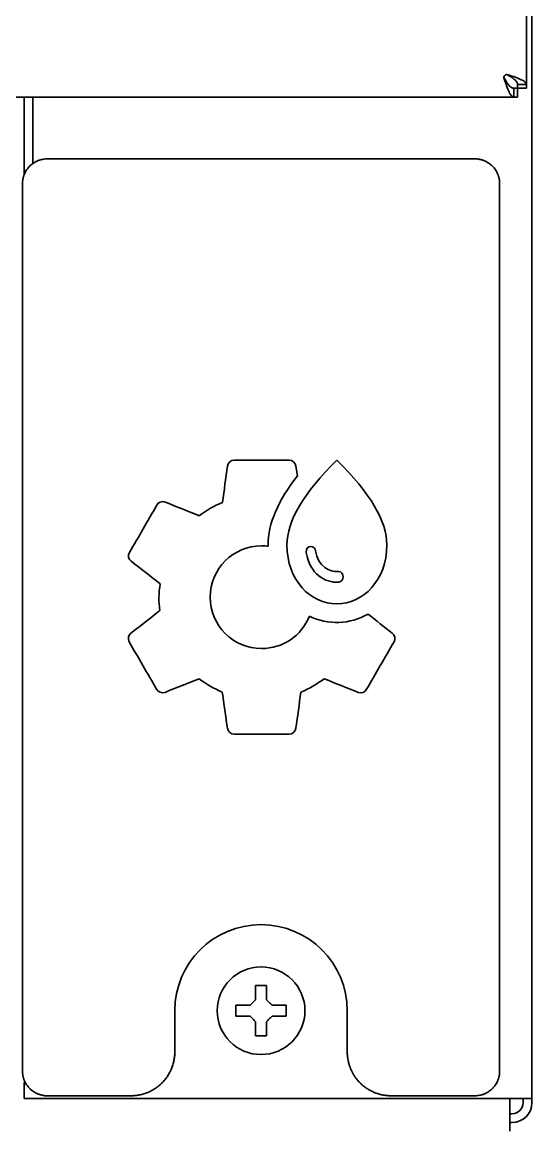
# Model space of a CAD drawing. Header units: inches. Extents: x 786 to 5593, y 691 to 5453.
# Drawn here: x 1600.7 to 1647.2, y 2765.6 to 2866.4 of the extents above; entities that cross this region are included whole.
import ezdxf

# ---------------------------------------------------------------- set-up
doc = ezdxf.new("R2010")
doc.units = ezdxf.units.IN
doc.layers.add('1', color=7, linetype='Continuous', true_color=0xffffff)

msp = doc.modelspace()

# ---------------------------------------------------------------- linework, layer by layer
at = {"layer": '1', "color": 7, "linetype": 'Continuous', "lineweight": 35}
for p, q in [((1647.22, 3924.91), (1647.22, 2768.16)), ((1646.72, 3913.66), (1646.72, 2860.7)), ((1645.92, 2860.36), (1645.58, 2860.36)), ((1645.92, 2860.36), (1645.58, 2860.36)), ((1645.92, 2860.7), (1645.92, 2860.36)), ((1645.92, 2860.36), (1646.72, 2860.36)), ((1645.92, 2860.36), (1645.92, 2859.56)), ((1646.72, 2860.7), (1646.72, 2860.36)), ((1645.58, 2859.56), (788.86, 2859.56)), ((1600.92, 2859.56), (1600.92, 2852.49)), ((1601.72, 2859.56), (1601.72, 2853.51)), ((1645.92, 2859.56), (1645.58, 2859.56)), ((1603.01, 2853.91), (1642.03, 2853.91)), ((1600.76, 2770.65), (1600.76, 2851.66)), ((1644.28, 2851.66), (1644.28, 2770.65)), ((1622.02, 2778.46), (1622.52, 2778.46)), ((1622.52, 2778.46), (1623.02, 2778.46)), ((1614.66, 2776.16), (1614.66, 2772.4)), ((1630.38, 2772.4), (1630.38, 2776.16)), ((1622.52, 2773.86), (1622.02, 2773.86)), ((1623.02, 2773.86), (1622.52, 2773.86)), ((1600.92, 2768.16), (1600.92, 2769.6)), ((1610.66, 2768.4), (1603.01, 2768.4)), ((1642.03, 2768.4), (1634.38, 2768.4)), ((1601.72, 2768.16), (1600.92, 2768.16)), ((1602.72, 2768.16), (1601.72, 2768.16)), ((1645.42, 2768.16), (1602.72, 2768.16)), ((1642.27, 2768.16), (1602.92, 2768.16)), ((1645.22, 2766.96), (1645.22, 2768.16)), ((1647.22, 2768.16), (1645.42, 2768.16)), ((1646.42, 2767.76), (1646.42, 2768.16)), ((1647.22, 2767.76), (1647.22, 2768.16)), ((1645.22, 2765.16), (1645.22, 2766.96)), ((1645.42, 2766.76), (1645.22, 2766.76)), ((1645.22, 2765.96), (1645.42, 2765.96))]:
    msp.add_line(p, q, dxfattribs=at)
msp.add_circle((1622.52, 2776.16), 4, dxfattribs=at)
for centre, radius, start, end in [((1644.92, 2861.36), 0.25, 90, 180), ((1622.52, 2776.16), 7.86, 0, 180), ((1645.42, 2767.76), 1, 270, 0), ((1645.42, 2767.76), 1.8, 270, 0)]:
    msp.add_arc(centre, radius, start, end, dxfattribs=at)
msp.add_ellipse((1602.92, 2768.18), major_axis=(1.2, 0), ratio=0.017465, start_param=4.691555, end_param=4.712376, dxfattribs=at)
for points, knots in [([(1644.67, 2861.36), (1644.67, 2861.35), (1644.67, 2861.35), (1644.67, 2861.34), (1644.67, 2861.34), (1644.67, 2861.33), (1644.67, 2861.33), (1644.67, 2861.32), (1644.68, 2861.31), (1644.68, 2861.31), (1644.68, 2861.3), (1644.68, 2861.3), (1644.68, 2861.29), (1644.69, 2861.28), (1644.69, 2861.28), (1644.69, 2861.28), (1644.69, 2861.27)], [0, 0, 0, 0, 0.071002, 0.141634, 0.212004, 0.282223, 0.352399, 0.422644, 0.493068, 0.56378, 0.634888, 0.706499, 0.778715, 0.851639, 0.925369, 1, 1, 1, 1]), ([(1644.69, 2861.27), (1644.73, 2861.21), (1644.77, 2861.15), (1644.84, 2861.03), (1644.88, 2860.97), (1644.95, 2860.86), (1644.99, 2860.81), (1645.06, 2860.71), (1645.1, 2860.66), (1645.17, 2860.58), (1645.21, 2860.54), (1645.28, 2860.48), (1645.32, 2860.45), (1645.39, 2860.4), (1645.43, 2860.39), (1645.51, 2860.36), (1645.54, 2860.36), (1645.58, 2860.36)], [0, 0, 0, 0, 0.125, 0.125, 0.25, 0.25, 0.375, 0.375, 0.5, 0.5, 0.625, 0.625, 0.75, 0.75, 0.875, 0.875, 1, 1, 1, 1]), ([(1644.69, 2861.21), (1644.77, 2860.99), (1644.84, 2860.77), (1644.99, 2860.37), (1645.06, 2860.18), (1645.21, 2859.88), (1645.28, 2859.76), (1645.43, 2859.6), (1645.51, 2859.56), (1645.58, 2859.56)], [0, 0, 0, 0, 0.25, 0.25, 0.5, 0.5, 0.75, 0.75, 1, 1, 1, 1]), ([(1644.92, 2861.61), (1644.92, 2861.61), (1644.93, 2861.61), (1644.94, 2861.61), (1644.95, 2861.61), (1644.96, 2861.6), (1644.97, 2861.6), (1644.99, 2861.6), (1645, 2861.6), (1645.01, 2861.6), (1645.02, 2861.6), (1645.03, 2861.59), (1645.04, 2861.59), (1645.05, 2861.59), (1645.06, 2861.59), (1645.07, 2861.58), (1645.07, 2861.58)], [0, 0, 0, 0, 0.073473, 0.146486, 0.219075, 0.291275, 0.363122, 0.434652, 0.505902, 0.57691, 0.647713, 0.71835, 0.788858, 0.859277, 0.929644, 1, 1, 1, 1]), ([(1645, 2861.58), (1645.13, 2861.51), (1645.25, 2861.44), (1645.47, 2861.29), (1645.57, 2861.21), (1645.74, 2861.07), (1645.81, 2860.99), (1645.9, 2860.85), (1645.92, 2860.77), (1645.92, 2860.7)], [0, 0, 0, 0, 0.25, 0.25, 0.5, 0.5, 0.75, 0.75, 1, 1, 1, 1]), ([(1645.07, 2861.58), (1645.18, 2861.55), (1645.29, 2861.51), (1645.51, 2861.44), (1645.61, 2861.4), (1645.81, 2861.32), (1645.91, 2861.29), (1646.09, 2861.21), (1646.17, 2861.18), (1646.32, 2861.1), (1646.39, 2861.07), (1646.51, 2860.99), (1646.56, 2860.96), (1646.64, 2860.88), (1646.67, 2860.85), (1646.71, 2860.77), (1646.72, 2860.73), (1646.72, 2860.7)], [0, 0, 0, 0, 0.125, 0.125, 0.25, 0.25, 0.375, 0.375, 0.5, 0.5, 0.625, 0.625, 0.75, 0.75, 0.875, 0.875, 1, 1, 1, 1]), ([(1600.76, 2851.66), (1600.76, 2851.7), (1600.76, 2851.74), (1600.77, 2851.81), (1600.77, 2851.85), (1600.78, 2851.92), (1600.78, 2851.96), (1600.79, 2852.03), (1600.8, 2852.07), (1600.81, 2852.12), (1600.81, 2852.14), (1600.82, 2852.18), (1600.83, 2852.19), (1600.84, 2852.25), (1600.85, 2852.28), (1600.87, 2852.35), (1600.88, 2852.39), (1600.9, 2852.44), (1600.91, 2852.46), (1600.92, 2852.49), (1600.93, 2852.51), (1600.96, 2852.59), (1600.99, 2852.66), (1601.06, 2852.79), (1601.1, 2852.85), (1601.18, 2852.97), (1601.23, 2853.03), (1601.3, 2853.12), (1601.32, 2853.15), (1601.36, 2853.19), (1601.37, 2853.2), (1601.4, 2853.23), (1601.41, 2853.24), (1601.47, 2853.31), (1601.53, 2853.36), (1601.64, 2853.45), (1601.7, 2853.49), (1601.82, 2853.57), (1601.89, 2853.61), (1601.98, 2853.66), (1602.02, 2853.68), (1602.08, 2853.71), (1602.12, 2853.73), (1602.18, 2853.76), (1602.22, 2853.77), (1602.27, 2853.79), (1602.29, 2853.79), (1602.32, 2853.81), (1602.34, 2853.81), (1602.38, 2853.82), (1602.39, 2853.83), (1602.43, 2853.84), (1602.45, 2853.84), (1602.5, 2853.86), (1602.54, 2853.86), (1602.65, 2853.88), (1602.72, 2853.9), (1602.86, 2853.91), (1602.94, 2853.91), (1603.01, 2853.91)], [0, 0, 0, 0, 0.03125, 0.03125, 0.0625, 0.0625, 0.09375, 0.09375, 0.125, 0.125, 0.140625, 0.140625, 0.15625, 0.15625, 0.1875, 0.1875, 0.21875, 0.21875, 0.234375, 0.234375, 0.25, 0.25, 0.3125, 0.3125, 0.375, 0.375, 0.4375, 0.4375, 0.46875, 0.46875, 0.484375, 0.484375, 0.5, 0.5, 0.5625, 0.5625, 0.625, 0.625, 0.6875, 0.6875, 0.71875, 0.71875, 0.75, 0.75, 0.78125, 0.78125, 0.796875, 0.796875, 0.8125, 0.8125, 0.828125, 0.828125, 0.84375, 0.84375, 0.875, 0.875, 0.9375, 0.9375, 1, 1, 1, 1]), ([(1642.03, 2853.91), (1642.06, 2853.91), (1642.1, 2853.91), (1642.18, 2853.91), (1642.21, 2853.91), (1642.29, 2853.9), (1642.32, 2853.89), (1642.4, 2853.88), (1642.43, 2853.88), (1642.49, 2853.87), (1642.5, 2853.86), (1642.54, 2853.85), (1642.56, 2853.85), (1642.61, 2853.84), (1642.65, 2853.83), (1642.72, 2853.81), (1642.75, 2853.79), (1642.82, 2853.77), (1642.86, 2853.76), (1642.96, 2853.71), (1643.02, 2853.68), (1643.15, 2853.61), (1643.22, 2853.58), (1643.34, 2853.49), (1643.4, 2853.45), (1643.48, 2853.38), (1643.51, 2853.36), (1643.55, 2853.32), (1643.57, 2853.31), (1643.59, 2853.28), (1643.61, 2853.27), (1643.67, 2853.2), (1643.72, 2853.15), (1643.81, 2853.03), (1643.86, 2852.98), (1643.94, 2852.85), (1643.98, 2852.79), (1644.03, 2852.69), (1644.04, 2852.66), (1644.08, 2852.59), (1644.09, 2852.56), (1644.12, 2852.49), (1644.13, 2852.46), (1644.15, 2852.41), (1644.16, 2852.39), (1644.17, 2852.35), (1644.18, 2852.34), (1644.19, 2852.3), (1644.19, 2852.28), (1644.2, 2852.25), (1644.21, 2852.23), (1644.22, 2852.17), (1644.23, 2852.14), (1644.25, 2852.03), (1644.26, 2851.96), (1644.27, 2851.81), (1644.28, 2851.74), (1644.28, 2851.66)], [0, 0, 0, 0, 0.03125, 0.03125, 0.0625, 0.0625, 0.09375, 0.09375, 0.125, 0.125, 0.140625, 0.140625, 0.15625, 0.15625, 0.1875, 0.1875, 0.21875, 0.21875, 0.25, 0.25, 0.3125, 0.3125, 0.375, 0.375, 0.4375, 0.4375, 0.46875, 0.46875, 0.484375, 0.484375, 0.5, 0.5, 0.5625, 0.5625, 0.625, 0.625, 0.6875, 0.6875, 0.71875, 0.71875, 0.75, 0.75, 0.78125, 0.78125, 0.796875, 0.796875, 0.8125, 0.8125, 0.828125, 0.828125, 0.84375, 0.84375, 0.875, 0.875, 0.9375, 0.9375, 1, 1, 1, 1]), ([(1624.88, 2818.68), (1624.88, 2815.42), (1627.04, 2813.31), (1631.82, 2813.31), (1633.99, 2815.42), (1633.99, 2818.68), (1633.99, 2820.85), (1632.47, 2823.43), (1629.43, 2826.41)], [0, 0, 0, 0, 0.333333, 0.333333, 0.666667, 0.666667, 0.666667, 1, 1, 1, 1]), ([(1623.17, 2818.55), (1623.17, 2818.56), (1623.17, 2818.68), (1623.17, 2818.68), (1623.17, 2820.62), (1624.04, 2822.7), (1625.83, 2824.97)], [0, 0, 0, 0, 0.017888, 0.017888, 0.017888, 1, 1, 1, 1]), ([(1626.93, 2812.17), (1626.22, 2810.39), (1624.49, 2809.21), (1622.56, 2809.22), (1619.98, 2809.22), (1617.88, 2811.32), (1617.88, 2816.5), (1619.99, 2818.6), (1622.77, 2818.59), (1622.97, 2818.58), (1623.17, 2818.55)], [0, 0, 0, 0, 0.267473, 0.267473, 0.267473, 0.619481, 0.619481, 0.971488, 0.971488, 1, 1, 1, 1]), ([(1626.63, 2818.02), (1626.63, 2818.02), (1626.63, 2818.03), (1626.61, 2818.29), (1626.8, 2818.52), (1627.06, 2818.54)], [0, 0, 0, 0, 0.010028, 0.010028, 1, 1, 1, 1]), ([(1622.02, 2777.16), (1622.02, 2777.27), (1622.02, 2777.38), (1622.02, 2777.61), (1622.02, 2777.72), (1622.02, 2777.93), (1622.02, 2778.04), (1622.02, 2778.2), (1622.02, 2778.25), (1622.02, 2778.35), (1622.02, 2778.41), (1622.02, 2778.46)], [0, 0, 0, 0, 0.25, 0.25, 0.5, 0.5, 0.75, 0.75, 0.875, 0.875, 1, 1, 1, 1]), ([(1623.02, 2778.46), (1623.02, 2778.25), (1623.02, 2778.04), (1623.02, 2777.72), (1623.02, 2777.61), (1623.02, 2777.39), (1623.02, 2777.27), (1623.02, 2777.16)], [0, 0, 0, 0, 0.5, 0.5, 0.75, 0.75, 1, 1, 1, 1]), ([(1620.22, 2776.66), (1620.42, 2776.66), (1620.63, 2776.66), (1620.96, 2776.66), (1621.07, 2776.66), (1621.29, 2776.66), (1621.4, 2776.66), (1621.52, 2776.66)], [0, 0, 0, 0, 0.5, 0.5, 0.75, 0.75, 1, 1, 1, 1]), ([(1623.52, 2776.66), (1623.63, 2776.66), (1623.75, 2776.66), (1623.97, 2776.66), (1624.08, 2776.66), (1624.3, 2776.66), (1624.41, 2776.66), (1624.56, 2776.66), (1624.62, 2776.66), (1624.72, 2776.66), (1624.77, 2776.66), (1624.82, 2776.66)], [0, 0, 0, 0, 0.25, 0.25, 0.5, 0.5, 0.75, 0.75, 0.875, 0.875, 1, 1, 1, 1]), ([(1621.52, 2775.66), (1621.41, 2775.66), (1621.29, 2775.66), (1621.07, 2775.66), (1620.96, 2775.66), (1620.74, 2775.66), (1620.63, 2775.66), (1620.48, 2775.66), (1620.42, 2775.66), (1620.32, 2775.66), (1620.27, 2775.66), (1620.22, 2775.66)], [0, 0, 0, 0, 0.25, 0.25, 0.5, 0.5, 0.75, 0.75, 0.875, 0.875, 1, 1, 1, 1]), ([(1624.82, 2775.66), (1624.62, 2775.66), (1624.41, 2775.66), (1624.08, 2775.66), (1623.97, 2775.66), (1623.75, 2775.66), (1623.64, 2775.66), (1623.52, 2775.66)], [0, 0, 0, 0, 0.5, 0.5, 0.75, 0.75, 1, 1, 1, 1]), ([(1622.02, 2773.86), (1622.02, 2774.06), (1622.02, 2774.27), (1622.02, 2774.59), (1622.02, 2774.7), (1622.02, 2774.93), (1622.02, 2775.04), (1622.02, 2775.16)], [0, 0, 0, 0, 0.5, 0.5, 0.75, 0.75, 1, 1, 1, 1]), ([(1623.02, 2775.16), (1623.02, 2775.04), (1623.02, 2774.93), (1623.02, 2774.7), (1623.02, 2774.59), (1623.02, 2774.38), (1623.02, 2774.27), (1623.02, 2774.11), (1623.02, 2774.06), (1623.02, 2773.96), (1623.02, 2773.91), (1623.02, 2773.86)], [0, 0, 0, 0, 0.25, 0.25, 0.5, 0.5, 0.75, 0.75, 0.875, 0.875, 1, 1, 1, 1]), ([(1614.66, 2772.4), (1614.66, 2772.27), (1614.65, 2772.13), (1614.63, 2771.94), (1614.62, 2771.87), (1614.6, 2771.74), (1614.59, 2771.68), (1614.57, 2771.55), (1614.55, 2771.48), (1614.52, 2771.36), (1614.5, 2771.3), (1614.45, 2771.11), (1614.4, 2770.99), (1614.34, 2770.83), (1614.33, 2770.8), (1614.3, 2770.74), (1614.29, 2770.71), (1614.24, 2770.62), (1614.21, 2770.57), (1614.12, 2770.39), (1614.05, 2770.28), (1613.91, 2770.06), (1613.83, 2769.96), (1613.71, 2769.81), (1613.66, 2769.76), (1613.6, 2769.69), (1613.57, 2769.66), (1613.53, 2769.61), (1613.51, 2769.59), (1613.46, 2769.54), (1613.44, 2769.52), (1613.39, 2769.48), (1613.36, 2769.45), (1613.29, 2769.39), (1613.19, 2769.3), (1613.09, 2769.22), (1612.99, 2769.15), (1612.93, 2769.11), (1612.77, 2769), (1612.66, 2768.93), (1612.51, 2768.86), (1612.48, 2768.84), (1612.43, 2768.81), (1612.4, 2768.8), (1612.31, 2768.75), (1612.25, 2768.73), (1612.07, 2768.65), (1611.94, 2768.61), (1611.76, 2768.55), (1611.7, 2768.54), (1611.57, 2768.5), (1611.51, 2768.49), (1611.38, 2768.46), (1611.31, 2768.45), (1611.18, 2768.43), (1611.12, 2768.42), (1610.92, 2768.41), (1610.79, 2768.4), (1610.66, 2768.4)], [0, 0, 0, 0, 0.0625, 0.0625, 0.09375, 0.09375, 0.125, 0.125, 0.15625, 0.15625, 0.1875, 0.1875, 0.25, 0.25, 0.265625, 0.265625, 0.28125, 0.28125, 0.3125, 0.3125, 0.375, 0.375, 0.4375, 0.4375, 0.46875, 0.46875, 0.484375, 0.484375, 0.5, 0.5, 0.515625, 0.515625, 0.53125, 0.53125, 0.5625, 0.59375, 0.59375, 0.625, 0.625, 0.6875, 0.6875, 0.703125, 0.703125, 0.71875, 0.71875, 0.75, 0.75, 0.8125, 0.8125, 0.84375, 0.84375, 0.875, 0.875, 0.90625, 0.90625, 0.9375, 0.9375, 1, 1, 1, 1]), ([(1634.38, 2768.4), (1634.32, 2768.4), (1634.25, 2768.4), (1634.12, 2768.41), (1634.05, 2768.41), (1633.92, 2768.42), (1633.86, 2768.43), (1633.73, 2768.45), (1633.66, 2768.46), (1633.54, 2768.49), (1633.47, 2768.5), (1633.35, 2768.54), (1633.28, 2768.55), (1633.16, 2768.59), (1633.1, 2768.61), (1633, 2768.64), (1632.97, 2768.66), (1632.91, 2768.68), (1632.88, 2768.69), (1632.73, 2768.75), (1632.61, 2768.81), (1632.44, 2768.9), (1632.38, 2768.93), (1632.3, 2768.98), (1632.27, 2769), (1632.22, 2769.04), (1632.19, 2769.05), (1632.11, 2769.11), (1632.06, 2769.15), (1631.98, 2769.2), (1631.95, 2769.22), (1631.9, 2769.26), (1631.87, 2769.28), (1631.82, 2769.32), (1631.8, 2769.35), (1631.75, 2769.39), (1631.72, 2769.41), (1631.67, 2769.45), (1631.65, 2769.48), (1631.6, 2769.52), (1631.58, 2769.55), (1631.51, 2769.62), (1631.46, 2769.66), (1631.38, 2769.76), (1631.33, 2769.81), (1631.25, 2769.91), (1631.21, 2769.96), (1631.15, 2770.04), (1631.13, 2770.07), (1631.09, 2770.12), (1631.07, 2770.15), (1631.04, 2770.2), (1631.02, 2770.23), (1630.98, 2770.29), (1630.97, 2770.32), (1630.93, 2770.37), (1630.92, 2770.4), (1630.89, 2770.44), (1630.88, 2770.46), (1630.87, 2770.49), (1630.86, 2770.5), (1630.85, 2770.52), (1630.85, 2770.53), (1630.84, 2770.55), (1630.83, 2770.55), (1630.82, 2770.57), (1630.82, 2770.59), (1630.79, 2770.63), (1630.78, 2770.66), (1630.74, 2770.75), (1630.71, 2770.81), (1630.67, 2770.9), (1630.66, 2770.93), (1630.64, 2771), (1630.63, 2771.03), (1630.6, 2771.09), (1630.59, 2771.12), (1630.57, 2771.18), (1630.56, 2771.21), (1630.53, 2771.31), (1630.52, 2771.37), (1630.49, 2771.46), (1630.49, 2771.49), (1630.47, 2771.56), (1630.47, 2771.59), (1630.45, 2771.65), (1630.45, 2771.68), (1630.44, 2771.75), (1630.43, 2771.78), (1630.42, 2771.84), (1630.42, 2771.88), (1630.41, 2771.94), (1630.41, 2771.97), (1630.4, 2772.07), (1630.39, 2772.14), (1630.38, 2772.27), (1630.38, 2772.33), (1630.38, 2772.4)], [0, 0, 0, 0, 0.03125, 0.03125, 0.0625, 0.0625, 0.09375, 0.09375, 0.125, 0.125, 0.15625, 0.15625, 0.1875, 0.1875, 0.21875, 0.21875, 0.234375, 0.234375, 0.25, 0.25, 0.3125, 0.3125, 0.34375, 0.34375, 0.359375, 0.359375, 0.375, 0.375, 0.40625, 0.40625, 0.421875, 0.421875, 0.4375, 0.4375, 0.453125, 0.453125, 0.46875, 0.46875, 0.484375, 0.484375, 0.5, 0.5, 0.53125, 0.53125, 0.5625, 0.5625, 0.59375, 0.59375, 0.609375, 0.609375, 0.625, 0.625, 0.640625, 0.640625, 0.65625, 0.65625, 0.671875, 0.671875, 0.679687, 0.679687, 0.6875, 0.6875, 0.691406, 0.691406, 0.695312, 0.695312, 0.703125, 0.703125, 0.71875, 0.71875, 0.75, 0.75, 0.765625, 0.765625, 0.78125, 0.78125, 0.796875, 0.796875, 0.8125, 0.8125, 0.84375, 0.84375, 0.859375, 0.859375, 0.875, 0.875, 0.890625, 0.890625, 0.90625, 0.90625, 0.921875, 0.921875, 0.9375, 0.9375, 0.96875, 0.96875, 1, 1, 1, 1]), ([(1603.01, 2768.4), (1602.94, 2768.4), (1602.86, 2768.4), (1602.75, 2768.41), (1602.72, 2768.42), (1602.64, 2768.43), (1602.61, 2768.44), (1602.54, 2768.45), (1602.5, 2768.46), (1602.43, 2768.48), (1602.39, 2768.49), (1602.32, 2768.51), (1602.29, 2768.52), (1602.22, 2768.54), (1602.18, 2768.56), (1602.12, 2768.59), (1602.08, 2768.6), (1602.01, 2768.63), (1601.98, 2768.65), (1601.89, 2768.7), (1601.82, 2768.74), (1601.7, 2768.82), (1601.64, 2768.86), (1601.56, 2768.93), (1601.53, 2768.96), (1601.47, 2769.01), (1601.45, 2769.03), (1601.37, 2769.11), (1601.32, 2769.17), (1601.23, 2769.28), (1601.18, 2769.34), (1601.1, 2769.46), (1601.06, 2769.52), (1601.01, 2769.62), (1600.99, 2769.65), (1600.96, 2769.72), (1600.95, 2769.75), (1600.92, 2769.82), (1600.89, 2769.89), (1600.87, 2769.96), (1600.85, 2770.01), (1600.85, 2770.03), (1600.84, 2770.07), (1600.83, 2770.08), (1600.83, 2770.12), (1600.82, 2770.14), (1600.81, 2770.17), (1600.8, 2770.23), (1600.79, 2770.28), (1600.78, 2770.35), (1600.78, 2770.39), (1600.77, 2770.5), (1600.76, 2770.57), (1600.76, 2770.65)], [0, 0, 0, 0, 0.0625, 0.0625, 0.09375, 0.09375, 0.125, 0.125, 0.15625, 0.15625, 0.1875, 0.1875, 0.21875, 0.21875, 0.25, 0.25, 0.28125, 0.28125, 0.3125, 0.3125, 0.375, 0.375, 0.4375, 0.4375, 0.46875, 0.46875, 0.5, 0.5, 0.5625, 0.5625, 0.625, 0.625, 0.6875, 0.6875, 0.71875, 0.71875, 0.75, 0.75, 0.78125, 0.8125, 0.8125, 0.828125, 0.828125, 0.84375, 0.84375, 0.859375, 0.859375, 0.875, 0.90625, 0.90625, 0.9375, 0.9375, 1, 1, 1, 1]), ([(1644.28, 2770.65), (1644.28, 2770.61), (1644.28, 2770.57), (1644.27, 2770.5), (1644.27, 2770.46), (1644.26, 2770.39), (1644.26, 2770.35), (1644.25, 2770.28), (1644.24, 2770.24), (1644.23, 2770.19), (1644.23, 2770.17), (1644.22, 2770.14), (1644.21, 2770.12), (1644.2, 2770.07), (1644.19, 2770.03), (1644.17, 2769.96), (1644.16, 2769.92), (1644.13, 2769.85), (1644.12, 2769.82), (1644.08, 2769.72), (1644.05, 2769.65), (1643.98, 2769.52), (1643.94, 2769.46), (1643.86, 2769.34), (1643.81, 2769.28), (1643.74, 2769.19), (1643.72, 2769.17), (1643.68, 2769.12), (1643.67, 2769.11), (1643.64, 2769.08), (1643.63, 2769.07), (1643.57, 2769.01), (1643.51, 2768.96), (1643.4, 2768.86), (1643.34, 2768.82), (1643.22, 2768.74), (1643.16, 2768.7), (1643.06, 2768.65), (1643.02, 2768.63), (1642.96, 2768.6), (1642.92, 2768.58), (1642.86, 2768.56), (1642.82, 2768.54), (1642.77, 2768.52), (1642.75, 2768.52), (1642.72, 2768.51), (1642.7, 2768.5), (1642.66, 2768.49), (1642.65, 2768.49), (1642.61, 2768.48), (1642.59, 2768.47), (1642.54, 2768.46), (1642.5, 2768.45), (1642.39, 2768.43), (1642.32, 2768.42), (1642.18, 2768.4), (1642.1, 2768.4), (1642.03, 2768.4)], [0, 0, 0, 0, 0.03125, 0.03125, 0.0625, 0.0625, 0.09375, 0.09375, 0.125, 0.125, 0.140625, 0.140625, 0.15625, 0.15625, 0.1875, 0.1875, 0.21875, 0.21875, 0.25, 0.25, 0.3125, 0.3125, 0.375, 0.375, 0.4375, 0.4375, 0.46875, 0.46875, 0.484375, 0.484375, 0.5, 0.5, 0.5625, 0.5625, 0.625, 0.625, 0.6875, 0.6875, 0.71875, 0.71875, 0.75, 0.75, 0.78125, 0.78125, 0.796875, 0.796875, 0.8125, 0.8125, 0.828125, 0.828125, 0.84375, 0.84375, 0.875, 0.875, 0.9375, 0.9375, 1, 1, 1, 1])]:
    msp.add_open_spline(points, degree=3, knots=knots, dxfattribs=at)
for points, degree in [([(1644.67, 2861.36), (1644.67, 2861.31), (1644.68, 2861.25), (1644.69, 2861.21)], 3), ([(1645.58, 2859.56), (1645.58, 2860.36)], 1), ([(1645.92, 2860.7), (1646.72, 2860.7)], 1), ([(1619.46, 2825.87), (1619.31, 2824.77), (1619.15, 2823.67), (1619, 2822.56)], 3), ([(1620.08, 2826.41), (1619.77, 2826.41), (1619.51, 2826.18), (1619.46, 2825.87)], 3), ([(1625.08, 2826.41), (1623.41, 2826.41), (1621.74, 2826.41), (1620.08, 2826.41)], 3), ([(1629.43, 2826.41), (1626.4, 2823.43), (1624.88, 2820.85), (1624.88, 2818.68)], 3), ([(1625.7, 2825.87), (1625.65, 2826.18), (1625.39, 2826.41), (1625.08, 2826.41)], 3), ([(1625.83, 2824.97), (1625.83, 2824.97), (1625.7, 2825.87), (1625.7, 2825.87)], 3), ([(1613.77, 2822.59), (1613.48, 2822.7), (1613.15, 2822.58), (1613.01, 2822.3)], 3), ([(1613.01, 2822.3), (1612.18, 2820.86), (1611.35, 2819.42), (1610.52, 2817.98)], 3), ([(1616.89, 2821.34), (1616.88, 2821.34), (1613.78, 2822.59), (1613.77, 2822.59)], 3), ([(1619, 2822.56), (1618.24, 2822.25), (1617.53, 2821.84), (1616.89, 2821.34)], 3), ([(1610.52, 2817.98), (1610.35, 2817.72), (1610.42, 2817.37), (1610.67, 2817.19)], 3), ([(1626.64, 2817.98), (1626.64, 2817.99), (1626.64, 2818.01), (1626.63, 2818.02)], 3), ([(1629.6, 2815.28), (1628.38, 2815.2), (1626.97, 2816), (1626.64, 2817.98)], 3), ([(1627.06, 2818.54), (1627.28, 2818.53), (1627.47, 2818.36), (1627.49, 2818.14)], 3), ([(1627.49, 2818.14), (1627.72, 2816.68), (1628.79, 2816.18), (1629.56, 2816.26)], 3), ([(1610.67, 2817.19), (1611.56, 2816.5), (1612.44, 2815.82), (1613.32, 2815.13)], 3), ([(1629.56, 2816.26), (1629.57, 2816.26), (1629.57, 2816.26), (1629.58, 2816.26)], 3), ([(1629.58, 2816.26), (1629.83, 2816.24), (1630.02, 2816.02), (1630.01, 2815.77)], 3), ([(1630.01, 2815.77), (1630.02, 2815.52), (1629.84, 2815.31), (1629.6, 2815.28)], 3), ([(1613.32, 2815.13), (1613.25, 2814.73), (1613.21, 2814.32), (1613.2, 2813.91)], 3), ([(1613.2, 2813.91), (1613.2, 2813.5), (1613.23, 2813.09), (1613.29, 2812.68)], 3), ([(1613.29, 2812.68), (1613.29, 2812.68), (1610.65, 2810.63), (1610.65, 2810.62)], 3), ([(1632.28, 2812.36), (1630.63, 2811.42), (1628.63, 2811.35), (1626.93, 2812.17)], 3), ([(1634.49, 2810.62), (1633.75, 2811.2), (1633.01, 2811.78), (1632.28, 2812.36)], 3), ([(1610.65, 2810.62), (1610.41, 2810.43), (1610.35, 2810.1), (1610.49, 2809.83)], 3), ([(1634.65, 2809.83), (1634.8, 2810.1), (1634.73, 2810.44), (1634.49, 2810.62)], 3), ([(1610.49, 2809.83), (1611.33, 2808.39), (1612.16, 2806.95), (1612.99, 2805.51)], 3), ([(1632.15, 2805.51), (1632.98, 2806.95), (1633.81, 2808.39), (1634.65, 2809.83)], 3), ([(1612.99, 2805.51), (1613.15, 2805.24), (1613.47, 2805.12), (1613.76, 2805.22)], 3), ([(1613.76, 2805.22), (1614.8, 2805.64), (1615.84, 2806.05), (1616.87, 2806.47)], 3), ([(1616.87, 2806.47), (1617.52, 2805.97), (1618.23, 2805.56), (1618.98, 2805.25)], 3), ([(1626.16, 2805.25), (1626.91, 2805.56), (1627.62, 2805.97), (1628.27, 2806.47)], 3), ([(1628.27, 2806.47), (1628.27, 2806.47), (1631.37, 2805.22), (1631.38, 2805.22)], 3), ([(1631.38, 2805.22), (1631.67, 2805.11), (1632, 2805.23), (1632.15, 2805.51)], 3), ([(1618.98, 2805.25), (1618.98, 2805.24), (1619.45, 2801.95), (1619.45, 2801.94)], 3), ([(1625.69, 2801.94), (1625.84, 2803.04), (1626, 2804.15), (1626.16, 2805.25)], 3), ([(1619.45, 2801.94), (1619.5, 2801.63), (1619.77, 2801.41), (1620.08, 2801.41)], 3), ([(1625.08, 2801.41), (1625.39, 2801.4), (1625.65, 2801.63), (1625.69, 2801.94)], 3), ([(1620.08, 2801.41), (1621.74, 2801.41), (1623.41, 2801.41), (1625.08, 2801.41)], 3), ([(1620.22, 2775.66), (1620.22, 2775.82), (1620.22, 2776.16), (1620.22, 2776.49), (1620.22, 2776.66)], 3), ([(1621.52, 2776.66), (1621.56, 2776.7), (1621.64, 2776.78), (1621.77, 2776.9), (1621.9, 2777.03), (1621.98, 2777.11), (1622.02, 2777.16)], 3), ([(1623.02, 2777.16), (1623.06, 2777.11), (1623.15, 2777.03), (1623.27, 2776.9), (1623.4, 2776.78), (1623.48, 2776.7), (1623.52, 2776.66)], 3), ([(1624.82, 2776.66), (1624.82, 2776.49), (1624.82, 2776.16), (1624.82, 2775.82), (1624.82, 2775.66)], 3), ([(1622.02, 2775.16), (1621.98, 2775.2), (1621.89, 2775.28), (1621.77, 2775.41), (1621.64, 2775.54), (1621.56, 2775.62), (1621.52, 2775.66)], 3), ([(1623.52, 2775.66), (1623.48, 2775.62), (1623.4, 2775.53), (1623.27, 2775.41), (1623.14, 2775.28), (1623.06, 2775.2), (1623.02, 2775.16)], 3)]:
    msp.add_open_spline(points, degree=degree, dxfattribs=at)

doc.saveas('drawing.dxf')
